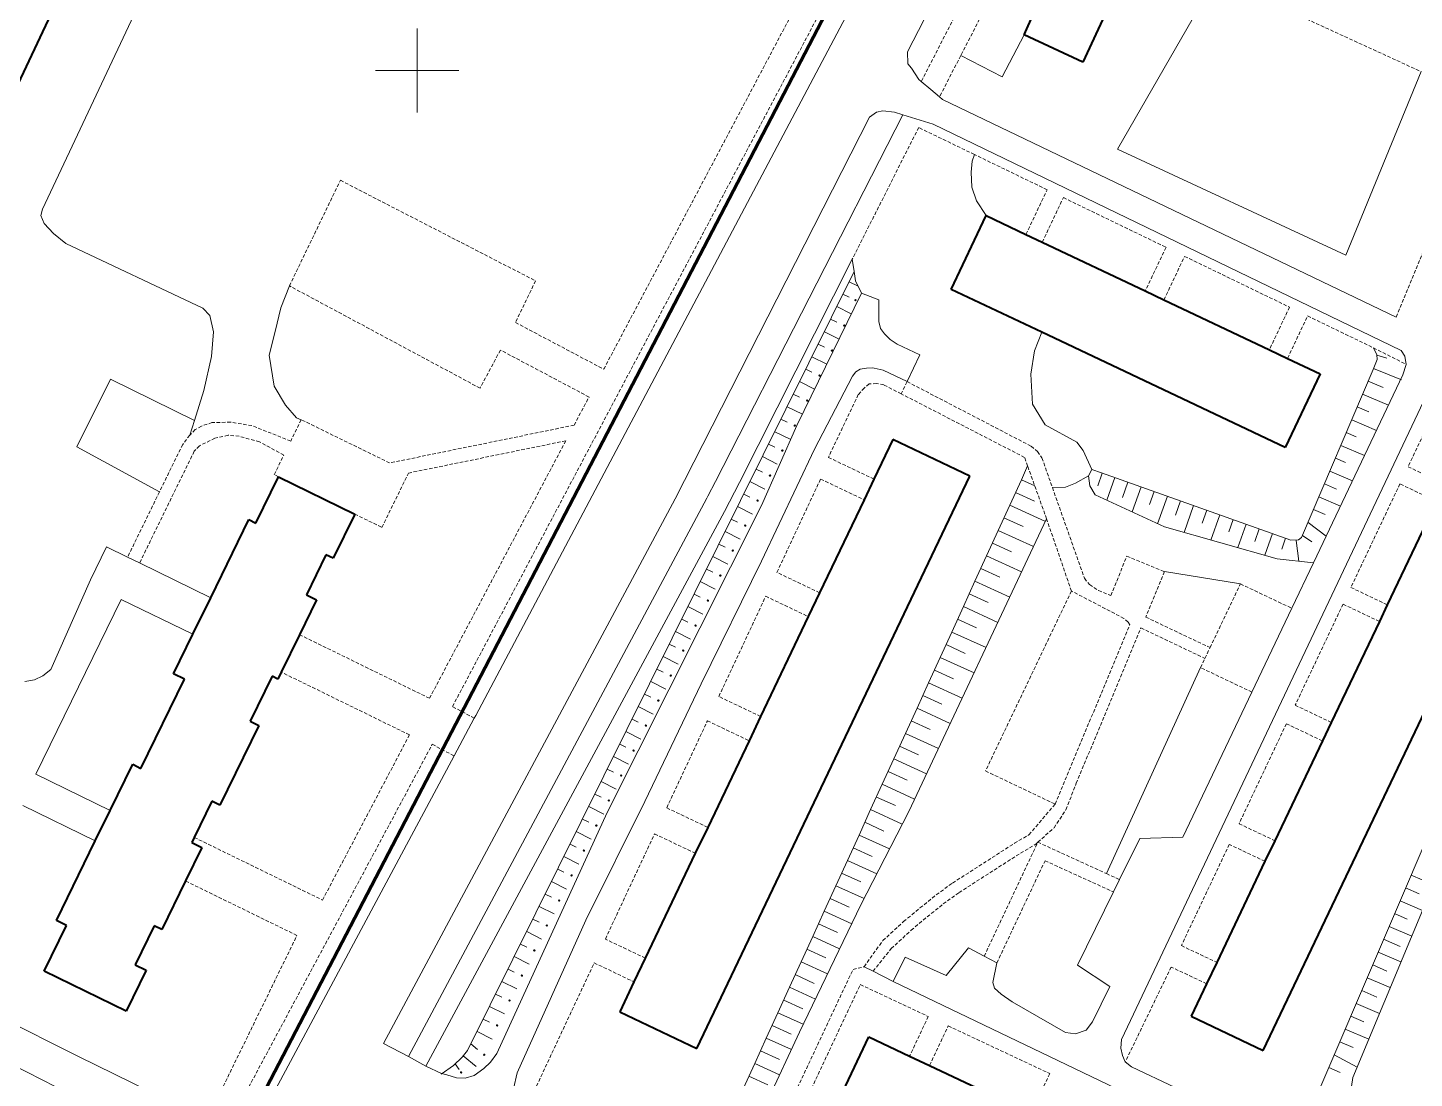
# Model space of a CAD drawing. Extents: x 1000 to 4000, y -5000 to -1000.
# Drawn here: x 2544.2 to 2743, y -2944.5 to -2793.9 of the extents above; entities that cross this region are included whole.
import ezdxf

# ---------------------------------------------------------------- set-up
doc = ezdxf.new("R2010")
doc.units = 0
doc.header["$MEASUREMENT"] = 0
doc.linetypes.add('DASHED', pattern=[0.75, 0.5, -0.25])
for name, color, linetype in [('1', 7, 'CONTINUOUS'), ('11', 7, 'CONTINUOUS'), ('24', 7, 'CONTINUOUS'), ('37', 7, 'CONTINUOUS'), ('40', 7, 'CONTINUOUS'), ('6', 7, 'CONTINUOUS'), ('границы команд_1', 10, 'CONTINUOUS')]:
    doc.layers.add(name, color=color, linetype=linetype)

msp = doc.modelspace()

# ---------------------------------------------------------------- linework, layer by layer
at = {"layer": '1', "color": 253, "linetype": 'Continuous', "lineweight": 0}
for p, q in [((2600, -2806.06), (2600, -2794.02)), ((2605.96, -2800), (2594.04, -2800))]:
    msp.add_line(p, q, dxfattribs=at)
at = {"layer": '11', "color": 253, "linetype": 'Continuous', "lineweight": 0}
for p, q in [((2687.02, -2794.89), (2683.91, -2800.94)), ((2683.91, -2800.94), (2677.95, -2797.88))]:
    msp.add_line(p, q, dxfattribs=at)
at = {"layer": '24', "color": 253, "linetype": 'Continuous', "lineweight": 0}
for p, q in [((2680.81, -2776.9), (2670.3, -2797.36)), ((2608.42, -2892.46), (2662.76, -2789.83)), ((2670.36, -2799.05), (2670.3, -2797.36)), ((2670.89, -2799.68), (2670.36, -2799.05)), ((2671.93, -2801.3), (2670.89, -2799.68)), ((2672.29, -2801.59), (2671.93, -2801.3)), ((2673.68, -2802.73), (2672.29, -2801.59)), ((2674.9, -2803.81), (2673.68, -2802.73)), ((2675.31, -2804.16), (2674.9, -2803.81)), ((2740.37, -2835.36), (2675.31, -2804.16)), ((2664.88, -2806.69), (2636.99, -2861.4)), ((2669.66, -2806.36), (2642.77, -2858.91)), ((2664.88, -2806.69), (2665.86, -2805.99)), ((2665.86, -2805.99), (2666.76, -2805.81)), ((2666.76, -2805.81), (2668.46, -2805.99)), ((2668.46, -2805.99), (2669.66, -2806.36)), ((2669.66, -2806.36), (2674.01, -2807.69)), ((2674.01, -2807.69), (2741.08, -2840.17)), ((2662.4, -2827.05), (2646.24, -2859.07)), ((2663.72, -2831.92), (2654.47, -2850.9)), ((2666.22, -2832.91), (2663.72, -2831.92)), ((2666.18, -2836), (2666.22, -2832.91)), ((2666.45, -2836.99), (2666.18, -2836)), ((2667.03, -2837.75), (2666.45, -2836.99)), ((2667.83, -2838.6), (2667.03, -2837.75)), ((2668.84, -2839.24), (2667.83, -2838.6)), ((2672.09, -2840.79), (2668.84, -2839.24)), ((2670.26, -2844.62), (2672.09, -2840.79)), ((2741.08, -2840.17), (2741.62, -2840.98)), ((2662.91, -2843.21), (2663.54, -2842.85)), ((2663.54, -2842.85), (2664.43, -2842.67)), ((2664.43, -2842.67), (2665.33, -2842.62)), ((2665.33, -2842.62), (2665.53, -2842.68)), ((2665.53, -2842.68), (2666.82, -2842.98)), ((2741.8, -2842.14), (2741.35, -2843.66)), ((2741.62, -2840.98), (2741.8, -2842.14)), ((2656.97, -2854.3), (2662.42, -2843.83)), ((2662.42, -2843.83), (2662.91, -2843.21)), ((2666.82, -2842.98), (2670.26, -2844.62)), ((2700.99, -2938.91), (2745.58, -2844.75)), ((2741.35, -2843.66), (2728.52, -2870.6)), ((2654.47, -2850.9), (2649.36, -2862.36)), ((2649.37, -2870.34), (2656.97, -2854.3)), ((2641.68, -2861.03), (2642.77, -2858.91)), ((2644.09, -2863.24), (2646.24, -2859.07)), ((2636.99, -2861.4), (2595.19, -2939.5)), ((2641.53, -2861.33), (2598.75, -2941.38)), ((2649.36, -2862.36), (2627.26, -2906.37)), ((2641.68, -2861.03), (2641.53, -2861.33)), ((2644.09, -2863.24), (2601.27, -2942.72)), ((2553.16, -2873.02), (2555.47, -2868.3)), ((2555.47, -2868.3), (2558.49, -2869.77)), ((2558.49, -2869.77), (2560.21, -2870.61)), ((2560.21, -2870.61), (2570.41, -2875.6)), ((2640.74, -2887.92), (2649.37, -2870.34)), ((2728.52, -2870.6), (2725.42, -2877.11)), ((2547.5, -2885.86), (2553.16, -2873.02)), ((2557.59, -2875.83), (2545.35, -2900.88)), ((2567.85, -2880.84), (2557.59, -2875.83)), ((2725.42, -2877.11), (2719.7, -2889.12)), ((2546.35, -2886.8), (2547.5, -2885.86)), ((2543.74, -2887.6), (2545.12, -2887.38)), ((2545.12, -2887.38), (2546.35, -2886.8)), ((2632.65, -2904.81), (2640.74, -2887.92)), ((2719.7, -2889.12), (2709.78, -2909.94)), ((2608.2, -2892.86), (2608.42, -2892.46)), ((2605.3, -2898.27), (2608.2, -2892.86)), ((2575.81, -2953.36), (2605.3, -2898.27)), ((2545.35, -2900.88), (2556, -2906.08)), ((2543.49, -2905.39), (2553.86, -2910.46)), ((2627.26, -2906.37), (2611.43, -2940.91)), ((2624.2, -2921.8), (2632.65, -2904.81)), ((2703.61, -2910.12), (2700.72, -2916)), ((2709.78, -2909.94), (2703.61, -2910.12)), ((2700.72, -2916), (2699.84, -2917.77)), ((2699.84, -2917.77), (2694.68, -2928.26)), ((2614.34, -2943.69), (2624.2, -2921.8)), ((2679.05, -2925.79), (2675.86, -2929.75)), ((2681.31, -2926.98), (2679.05, -2925.79)), ((2669.98, -2927.1), (2668.28, -2930.59)), ((2675.86, -2929.75), (2669.98, -2927.1)), ((2683.13, -2927.93), (2681.31, -2926.98)), ((2682.55, -2930.73), (2683.13, -2927.93)), ((2694.68, -2928.26), (2699.33, -2931.31)), ((2665.39, -2929.14), (2664.09, -2928.49)), ((2668.28, -2930.59), (2665.39, -2929.14)), ((2668.28, -2930.59), (2715.94, -2953.47)), ((2682.81, -2931.57), (2682.55, -2930.73)), ((2683.72, -2932.41), (2682.81, -2931.57)), ((2699.33, -2931.31), (2696.82, -2936.41)), ((2551.55, -2941.41), (2534.03, -2932.64)), ((2685.34, -2933.52), (2683.72, -2932.41)), ((2692.98, -2937.93), (2685.34, -2933.52)), ((2550.25, -2946.78), (2531.54, -2937.22)), ((2694.41, -2938.11), (2692.98, -2937.93)), ((2695.93, -2937.58), (2694.41, -2938.11)), ((2696.82, -2936.41), (2695.93, -2937.58)), ((2598.75, -2941.38), (2595.19, -2939.5)), ((2700.89, -2940.18), (2700.99, -2938.91)), ((2701.15, -2941.22), (2700.89, -2940.18)), ((2569.89, -2950.37), (2551.55, -2941.41)), ((2601.27, -2942.72), (2598.75, -2941.38)), ((2610.53, -2942.16), (2609.59, -2943.06)), ((2611.43, -2940.91), (2610.53, -2942.16)), ((2701.54, -2942.13), (2701.15, -2941.22)), ((2702.45, -2942.84), (2701.54, -2942.13)), ((2603.51, -2943.81), (2601.27, -2942.72)), ((2604.27, -2944), (2603.51, -2943.81)), ((2605.66, -2944.4), (2604.27, -2944)), ((2608.16, -2944.09), (2606.91, -2944.44)), ((2609.59, -2943.06), (2608.16, -2944.09)), ((2613.84, -2945.99), (2614.34, -2943.69)), ((2718.01, -2950.19), (2702.45, -2942.84)), ((2606.91, -2944.44), (2605.66, -2944.4))]:
    msp.add_line(p, q, dxfattribs=at)
at = {"layer": '24', "color": 253, "linetype": 'DASHED', "lineweight": 0}
for p, q in [((2685.23, -2776.41), (2672.29, -2801.59)), ((2689.21, -2775.97), (2677.95, -2797.88)), ((2626.76, -2842.84), (2656.59, -2786.51)), ((2714.59, -2786.7), (2743.96, -2800.18)), ((2605.07, -2891.2), (2659.64, -2788.15)), ((2677.95, -2797.88), (2674.9, -2803.81)), ((2753.2, -2804.41), (2740.37, -2835.36)), ((2671.92, -2808.19), (2662.4, -2827.05)), ((2679.9, -2812.06), (2671.92, -2808.19)), ((2690.33, -2817.11), (2679.9, -2812.06)), ((2581.69, -2830.89), (2589, -2815.76)), ((2589, -2815.76), (2616.99, -2830.17)), ((2687.3, -2823.52), (2690.33, -2817.11)), ((2689.64, -2824.63), (2692.66, -2818.24)), ((2692.66, -2818.24), (2707.38, -2825.36)), ((2707.38, -2825.36), (2704.41, -2831.62)), ((2707.09, -2832.89), (2710.04, -2826.66)), ((2710.04, -2826.66), (2725.09, -2833.94)), ((2609.02, -2845.55), (2581.69, -2830.89)), ((2616.99, -2830.17), (2614.1, -2836.14)), ((2725.09, -2833.94), (2722.2, -2840.04)), ((2614.1, -2836.14), (2626.76, -2842.84)), ((2724.81, -2841.28), (2727.68, -2835.2)), ((2727.68, -2835.2), (2737.12, -2839.77)), ((2611.95, -2840.09), (2609.02, -2845.55)), ((2624.65, -2846.82), (2611.95, -2840.09)), ((2737.12, -2839.77), (2741.8, -2842.14)), ((2670.26, -2844.62), (2669.4, -2846.36)), ((2670.26, -2844.62), (2688.04, -2853.87)), ((2622.51, -2850.86), (2624.65, -2846.82)), ((2663.26, -2846.47), (2658.97, -2855.47)), ((2664.11, -2845.53), (2663.26, -2846.47)), ((2664.83, -2844.95), (2664.11, -2845.53)), ((2665.87, -2844.88), (2664.83, -2844.95)), ((2666.91, -2845.08), (2665.87, -2844.88)), ((2669.4, -2846.36), (2666.91, -2845.08)), ((2687.09, -2855.47), (2669.4, -2846.36)), ((2746.88, -2846.7), (2742.09, -2856.81)), ((2570.59, -2850.49), (2569.07, -2850.99)), ((2573.26, -2850.42), (2570.59, -2850.49)), ((2576.3, -2850.92), (2573.26, -2850.42)), ((2583.38, -2850.07), (2581.88, -2853.13)), ((2596.06, -2856.27), (2583.38, -2850.07)), ((2567.4, -2852.3), (2566.39, -2853.62)), ((2568.2, -2851.5), (2567.4, -2852.3)), ((2569.07, -2850.99), (2568.2, -2851.5)), ((2571.02, -2852.73), (2568.78, -2853.82)), ((2572.9, -2852.3), (2571.02, -2852.73)), ((2574.49, -2852.44), (2572.9, -2852.3)), ((2577.39, -2853.24), (2574.49, -2852.44)), ((2581.88, -2853.13), (2576.3, -2850.92)), ((2622.51, -2850.86), (2596.06, -2856.27)), ((2568.04, -2854.6), (2560.21, -2870.61)), ((2566.39, -2853.62), (2563.06, -2860.42)), ((2568.78, -2853.82), (2568.04, -2854.6)), ((2580.89, -2855.14), (2577.39, -2853.24)), ((2598.77, -2857.72), (2621.32, -2853.1)), ((2601.78, -2890.01), (2621.32, -2853.1)), ((2688.04, -2853.87), (2688.94, -2854.65)), ((2688.94, -2854.65), (2689.59, -2855.56)), ((2579.51, -2857.96), (2580.89, -2855.14)), ((2658.97, -2855.47), (2665.5, -2858.59)), ((2687.54, -2856.71), (2687.09, -2855.47)), ((2690.26, -2864.3), (2687.54, -2856.71)), ((2689.59, -2855.56), (2691.09, -2859.8)), ((2580.14, -2858.26), (2579.51, -2857.96)), ((2594.95, -2865.51), (2598.77, -2857.72)), ((2651.59, -2871.96), (2657.85, -2858.58)), ((2657.85, -2858.58), (2664.09, -2861.56)), ((2742.09, -2856.81), (2747.35, -2859.32)), ((2563.06, -2860.42), (2558.49, -2869.77)), ((2691.09, -2859.8), (2695.69, -2872.81)), ((2740.92, -2859.27), (2733.89, -2874.12)), ((2746.18, -2861.78), (2740.92, -2859.27)), ((2591.07, -2863.61), (2594.95, -2865.51)), ((2693.82, -2874.63), (2690.26, -2864.3)), ((2699.46, -2875.28), (2701.76, -2869.65)), ((2701.76, -2869.65), (2707.15, -2871.85)), ((2657.72, -2874.89), (2651.59, -2871.96)), ((2707.15, -2871.85), (2704.49, -2878.37)), ((2693.82, -2874.63), (2681.5, -2900.42)), ((2701.35, -2878.56), (2693.82, -2874.63)), ((2695.69, -2872.81), (2696.41, -2873.72)), ((2696.41, -2873.72), (2697.71, -2874.57)), ((2697.71, -2874.57), (2699.46, -2875.28)), ((2713.69, -2882.75), (2718.05, -2873.61)), ((2718.05, -2873.61), (2725.42, -2877.11)), ((2733.89, -2874.12), (2739.1, -2876.61)), ((2643.26, -2889.75), (2649.99, -2875.38)), ((2649.99, -2875.38), (2656.09, -2878.3)), ((2732.76, -2876.51), (2725.9, -2891)), ((2737.97, -2879), (2732.76, -2876.51)), ((2701.93, -2879.08), (2701.35, -2878.56)), ((2704.49, -2878.37), (2713.69, -2882.75)), ((2691.48, -2905.18), (2702.19, -2879.47)), ((2694.51, -2902.2), (2703.79, -2879.93)), ((2702.19, -2879.47), (2701.93, -2879.08)), ((2703.79, -2879.93), (2712.96, -2884.3)), ((2583.13, -2880.89), (2601.78, -2890.01)), ((2712.33, -2885.61), (2712.96, -2884.3)), ((2712.96, -2884.3), (2713.69, -2882.75)), ((2598.9, -2895.25), (2580.51, -2886.25)), ((2719.7, -2889.12), (2712.33, -2885.61)), ((2649.26, -2892.61), (2643.26, -2889.75)), ((2608.2, -2892.86), (2605.07, -2891.2)), ((2725.9, -2891), (2731.07, -2893.47)), ((2635.79, -2905.71), (2641.63, -2893.24)), ((2641.63, -2893.24), (2647.59, -2896.09)), ((2724.64, -2893.65), (2717.85, -2907.99)), ((2729.8, -2896.12), (2724.64, -2893.65)), ((2586.44, -2918.93), (2598.9, -2895.25)), ((2572.68, -2951.68), (2602.18, -2896.6)), ((2602.18, -2896.6), (2605.3, -2898.27)), ((2681.5, -2900.42), (2691.48, -2905.18)), ((2693.03, -2905.98), (2694.51, -2902.2)), ((2641.67, -2908.51), (2635.79, -2905.71)), ((2687.73, -2909.57), (2691.48, -2905.18)), ((2691.32, -2908.58), (2693.03, -2905.98)), ((2717.85, -2907.99), (2722.98, -2910.42)), ((2568.04, -2909.95), (2586.44, -2918.93)), ((2626.99, -2924.52), (2634.05, -2909.44)), ((2634.05, -2909.44), (2639.89, -2912.23)), ((2685.65, -2910.8), (2687.73, -2909.57)), ((2689, -2910.64), (2691.32, -2908.58)), ((2676.77, -2916.49), (2685.65, -2910.8)), ((2677.7, -2917.86), (2686.52, -2912.21)), ((2681.31, -2926.98), (2689, -2910.64)), ((2686.52, -2912.21), (2688.7, -2910.91)), ((2688.7, -2910.91), (2689, -2910.64)), ((2689, -2910.64), (2698.84, -2915.14)), ((2689, -2910.64), (2689, -2910.64)), ((2716.45, -2910.95), (2709.58, -2925.46)), ((2721.57, -2913.38), (2716.45, -2910.95)), ((2683.13, -2927.93), (2690.03, -2913.29)), ((2690.03, -2913.29), (2699.84, -2917.77)), ((2582.77, -2924.01), (2566.8, -2916.2)), ((2698.84, -2915.14), (2700.72, -2916)), ((2672.1, -2920.07), (2674.44, -2918.18)), ((2674.44, -2918.18), (2676.77, -2916.49)), ((2675.44, -2919.49), (2677.7, -2917.86)), ((2669.76, -2922.02), (2672.1, -2920.07)), ((2673.14, -2921.34), (2675.44, -2919.49)), ((2666.78, -2924.74), (2669.76, -2922.02)), ((2670.85, -2923.26), (2673.14, -2921.34)), ((2569.89, -2950.37), (2582.77, -2924.01)), ((2667.97, -2925.89), (2670.85, -2923.26)), ((2632.72, -2927.26), (2626.99, -2924.52)), ((2664.09, -2928.49), (2666.78, -2924.74)), ((2665.39, -2929.14), (2667.97, -2925.89)), ((2709.58, -2925.46), (2714.66, -2927.87)), ((2614.25, -2951.73), (2625.39, -2927.94)), ((2625.39, -2927.94), (2631.09, -2930.66)), ((2646.57, -2962.8), (2662.5, -2928.88)), ((2662.5, -2928.88), (2664.09, -2928.49)), ((2708.12, -2928.53), (2701.54, -2942.13)), ((2713.2, -2930.93), (2708.12, -2928.53)), ((2648.25, -2963.6), (2663.55, -2931.05)), ((2663.55, -2931.05), (2673.29, -2935.62)), ((2673.29, -2935.62), (2670.62, -2941.3)), ((2673.48, -2942.64), (2676.15, -2936.97)), ((2676.15, -2936.97), (2690.71, -2943.81)), ((2690.71, -2943.81), (2688.04, -2949.49))]:
    msp.add_line(p, q, dxfattribs=at)
at = {"layer": '37', "color": 253, "linetype": 'Continuous', "lineweight": 0}
for p, q in [((2607.24, -2940.52), (2662.66, -2828.84)), ((2663.23, -2830.93), (2661.94, -2830.29)), ((2661.95, -2832.53), (2661.05, -2832.08)), ((2662.26, -2834.91), (2660.16, -2833.87)), ((2660.17, -2836.11), (2659.28, -2835.67)), ((2660.51, -2838.51), (2658.39, -2837.46)), ((2658.39, -2839.69), (2657.5, -2839.25)), ((2737.6, -2840.79), (2737.12, -2839.77)), ((2737.66, -2841.44), (2737.6, -2840.79)), ((2739.03, -2841.25), (2737.6, -2840.83)), ((2656.61, -2843.28), (2655.72, -2842.83)), ((2658.76, -2842.11), (2656.61, -2841.04)), ((2726.82, -2866.97), (2737.08, -2842.87)), ((2737.08, -2842.87), (2737.66, -2841.44)), ((2741.14, -2844.36), (2737.14, -2842.72)), ((2657, -2845.7), (2654.83, -2844.62)), ((2738.51, -2845.48), (2736.36, -2844.57)), ((2654.84, -2846.86), (2653.94, -2846.41)), ((2739.29, -2847.99), (2735.57, -2846.41)), ((2655.25, -2849.3), (2653.05, -2848.21)), ((2736.47, -2848.96), (2734.79, -2848.25)), ((2653.06, -2850.44), (2652.16, -2850)), ((2737.57, -2851.6), (2734.01, -2850.09)), ((2653.57, -2852.93), (2651.27, -2851.79)), ((2734.66, -2852.54), (2733.23, -2851.93)), ((2651.28, -2854.03), (2650.39, -2853.58)), ((2735.85, -2855.22), (2732.44, -2853.77)), ((2651.64, -2856.44), (2649.5, -2855.37)), ((2686.64, -2858.68), (2687.54, -2856.71)), ((2733.11, -2856.22), (2731.66, -2855.61)), ((2649.5, -2857.61), (2648.61, -2857.16)), ((2684.98, -2862.32), (2686.64, -2858.68)), ((2686.64, -2858.68), (2688.55, -2859.55)), ((2696.26, -2858.11), (2696.72, -2857.2)), ((2696.46, -2859.54), (2696.26, -2858.11)), ((2696.72, -2857.2), (2698.14, -2857.71)), ((2697.61, -2859.54), (2698.24, -2857.74)), ((2698.14, -2857.71), (2725.28, -2867.33)), ((2698.88, -2861.6), (2700.03, -2858.38)), ((2734.13, -2858.83), (2730.88, -2857.45)), ((2647.72, -2861.19), (2646.83, -2860.75)), ((2649.87, -2860.02), (2647.72, -2858.95)), ((2685.81, -2860.5), (2688.54, -2861.74)), ((2697.24, -2860.84), (2696.46, -2859.54)), ((2701.14, -2861.22), (2701.91, -2859.05)), ((2702.53, -2863.3), (2703.8, -2859.71)), ((2705.02, -2862.25), (2705.68, -2860.38)), ((2731.82, -2860.02), (2730.09, -2859.29)), ((2648.09, -2863.61), (2645.94, -2862.54)), ((2683.32, -2865.95), (2684.98, -2862.32)), ((2684.98, -2862.32), (2690.09, -2864.65)), ((2707.17, -2865.45), (2697.24, -2860.84)), ((2706.17, -2864.99), (2707.57, -2861.05)), ((2708.73, -2863.74), (2709.45, -2861.72)), ((2709.97, -2866.24), (2711.33, -2862.39)), ((2729.14, -2946.63), (2765.55, -2861.51)), ((2732.4, -2862.45), (2729.31, -2861.13)), ((2645.95, -2864.77), (2645.05, -2864.33)), ((2670.49, -2906.26), (2690.26, -2864.3)), ((2684.15, -2864.13), (2686.88, -2865.38)), ((2712.57, -2864.9), (2713.22, -2863.06)), ((2713.83, -2867.32), (2715.1, -2863.73)), ((2716.37, -2866.14), (2716.99, -2864.39)), ((2730.19, -2863.68), (2728.53, -2862.97)), ((2768.02, -2863.16), (2734.16, -2944.36)), ((2646.31, -2867.19), (2644.16, -2866.12)), ((2681.65, -2869.59), (2683.32, -2865.95)), ((2683.32, -2865.95), (2688.39, -2868.27)), ((2723.33, -2870), (2707.17, -2865.45)), ((2717.69, -2868.41), (2718.87, -2865.06)), ((2720.12, -2867.52), (2720.76, -2865.73)), ((2721.55, -2869.49), (2722.64, -2866.4)), ((2728.27, -2867.57), (2726.96, -2866.65)), ((2730.35, -2866.76), (2727.74, -2864.81)), ((2644.17, -2868.36), (2643.27, -2867.91)), ((2682.48, -2867.77), (2685.21, -2869.02)), ((2723.97, -2868.65), (2724.53, -2867.07)), ((2725.28, -2867.33), (2726.37, -2867.29)), ((2726.41, -2870.36), (2726.04, -2867.37)), ((2726.37, -2867.29), (2726.82, -2866.97)), ((2644.53, -2870.77), (2642.38, -2869.7)), ((2679.99, -2873.23), (2681.65, -2869.59)), ((2681.65, -2869.59), (2686.68, -2871.89)), ((2728.52, -2870.6), (2723.33, -2870)), ((2642.39, -2871.94), (2641.49, -2871.5)), ((2680.82, -2871.41), (2683.55, -2872.66)), ((2642.75, -2874.35), (2640.6, -2873.29)), ((2678.33, -2876.87), (2679.99, -2873.23)), ((2679.99, -2873.23), (2684.98, -2875.51)), ((2640.61, -2875.52), (2639.72, -2875.08)), ((2679.16, -2875.05), (2681.89, -2876.3)), ((2638.83, -2879.11), (2637.94, -2878.66)), ((2640.98, -2877.94), (2638.83, -2876.87)), ((2676.67, -2880.51), (2678.33, -2876.87)), ((2678.33, -2876.87), (2683.27, -2879.13)), ((2639.2, -2881.52), (2637.05, -2880.45)), ((2675, -2884.14), (2676.67, -2880.51)), ((2676.67, -2880.51), (2681.57, -2882.75)), ((2677.5, -2878.69), (2680.23, -2879.93)), ((2637.05, -2882.69), (2636.16, -2882.24)), ((2675.84, -2882.32), (2678.56, -2883.57)), ((2637.42, -2885.1), (2635.27, -2884.04)), ((2673.34, -2887.78), (2675, -2884.14)), ((2675, -2884.14), (2679.86, -2886.36)), ((2635.28, -2886.27), (2634.38, -2885.83)), ((2674.17, -2885.96), (2676.9, -2887.21)), ((2635.64, -2888.69), (2633.49, -2887.62)), ((2671.68, -2891.42), (2673.34, -2887.78)), ((2673.34, -2887.78), (2678.16, -2889.98)), ((2633.5, -2889.86), (2632.6, -2889.41)), ((2672.51, -2889.6), (2675.24, -2890.85)), ((2633.86, -2892.27), (2631.71, -2891.2)), ((2670.02, -2895.06), (2671.68, -2891.42)), ((2671.68, -2891.42), (2676.45, -2893.6)), ((2631.72, -2893.44), (2630.82, -2892.99)), ((2670.85, -2893.24), (2673.58, -2894.49)), ((2632.09, -2895.85), (2629.93, -2894.78)), ((2668.35, -2898.7), (2670.02, -2895.06)), ((2670.02, -2895.06), (2674.75, -2897.22)), ((2630.31, -2899.43), (2628.16, -2898.37)), ((2629.94, -2897.02), (2629.05, -2896.58)), ((2669.19, -2896.88), (2671.91, -2898.12)), ((2628.16, -2900.6), (2627.27, -2900.16)), ((2666.69, -2902.34), (2668.35, -2898.7)), ((2667.52, -2900.52), (2670.25, -2901.76)), ((2668.35, -2898.7), (2673.05, -2900.84)), ((2628.53, -2903.02), (2626.38, -2901.95)), ((2665.03, -2905.97), (2666.69, -2902.34)), ((2666.69, -2902.34), (2671.34, -2904.46)), ((2626.39, -2904.19), (2625.49, -2903.74)), ((2665.86, -2904.16), (2668.59, -2905.4)), ((2626.75, -2906.6), (2624.6, -2905.53)), ((2663.37, -2909.61), (2665.03, -2905.97)), ((2663.63, -2919.61), (2670.49, -2906.26)), ((2665.03, -2905.97), (2669.57, -2908.05)), ((2624.61, -2907.77), (2623.71, -2907.33)), ((2664.2, -2907.79), (2666.93, -2909.04)), ((2624.97, -2910.18), (2622.82, -2909.12)), ((2661.7, -2913.25), (2663.37, -2909.61)), ((2663.37, -2909.61), (2667.74, -2911.61)), ((2622.83, -2911.35), (2621.93, -2910.91)), ((2662.54, -2911.43), (2665.26, -2912.68)), ((2623.19, -2913.77), (2621.04, -2912.7)), ((2660.04, -2916.89), (2661.7, -2913.25)), ((2661.7, -2913.25), (2665.91, -2915.17)), ((2621.41, -2917.35), (2619.27, -2916.28)), ((2621.05, -2914.94), (2620.16, -2914.49)), ((2660.87, -2915.07), (2663.6, -2916.32)), ((2745.68, -2916.72), (2742.51, -2915.37)), ((2619.27, -2918.52), (2618.38, -2918.07)), ((2658.38, -2920.53), (2660.04, -2916.89)), ((2660.04, -2916.89), (2664.08, -2918.73)), ((2743.69, -2918.05), (2741.73, -2917.2)), ((2619.64, -2920.93), (2617.49, -2919.87)), ((2654.81, -2937.89), (2663.63, -2919.61)), ((2659.21, -2918.71), (2661.94, -2919.95)), ((2744.15, -2920.41), (2740.94, -2919.04)), ((2617.49, -2922.1), (2616.6, -2921.66)), ((2656.72, -2924.16), (2658.38, -2920.53)), ((2657.55, -2922.35), (2660.28, -2923.59)), ((2658.38, -2920.53), (2662.32, -2922.32)), ((2741.94, -2921.65), (2740.16, -2920.88)), ((2617.86, -2924.52), (2615.71, -2923.45)), ((2655.06, -2927.8), (2656.72, -2924.16)), ((2656.72, -2924.16), (2660.58, -2925.93)), ((2742.61, -2924.11), (2739.37, -2922.72)), ((2615.72, -2925.68), (2614.82, -2925.24)), ((2655.89, -2925.98), (2658.62, -2927.23)), ((2740.96, -2925.58), (2738.58, -2924.56)), ((2616.08, -2928.1), (2613.93, -2927.03)), ((2653.39, -2931.44), (2655.06, -2927.8)), ((2655.06, -2927.8), (2658.84, -2929.53)), ((2739.05, -2929.11), (2737.01, -2928.24)), ((2741.07, -2927.8), (2737.8, -2926.4)), ((2613.94, -2929.27), (2613.04, -2928.82)), ((2654.22, -2929.62), (2656.95, -2930.87)), ((2739.53, -2931.49), (2736.22, -2930.08)), ((2614.3, -2931.68), (2612.15, -2930.61)), ((2651.73, -2935.08), (2653.39, -2931.44)), ((2653.39, -2931.44), (2657.1, -2933.14)), ((2737.61, -2932.85), (2735.44, -2931.92)), ((2612.52, -2935.26), (2610.38, -2934.2)), ((2612.16, -2932.85), (2611.26, -2932.41)), ((2652.56, -2933.26), (2655.29, -2934.51)), ((2737.99, -2935.18), (2734.65, -2933.76)), ((2610.38, -2936.43), (2609.49, -2935.99)), ((2650.07, -2938.72), (2651.73, -2935.08)), ((2651.73, -2935.08), (2655.36, -2936.74)), ((2735.75, -2936.4), (2733.86, -2935.59)), ((2610.75, -2938.85), (2608.6, -2937.78)), ((2650.27, -2947.63), (2654.81, -2937.89)), ((2650.9, -2936.9), (2653.63, -2938.15)), ((2736.45, -2938.88), (2733.08, -2937.43)), ((2608.68, -2940.37), (2607.72, -2939.54)), ((2648.41, -2942.36), (2650.07, -2938.72)), ((2650.07, -2938.72), (2653.66, -2940.36)), ((2734.21, -2940.09), (2732.29, -2939.27)), ((2605.2, -2942.63), (2606.46, -2941.43)), ((2606.46, -2941.43), (2607.24, -2940.52)), ((2608.45, -2942.8), (2606.62, -2941.24)), ((2649.24, -2940.54), (2651.97, -2941.78)), ((2734.78, -2942.88), (2731.5, -2941.11)), ((2603.44, -2943.87), (2605.2, -2942.63)), ((2606.05, -2943.21), (2605.45, -2942.39)), ((2646.74, -2945.99), (2648.41, -2942.36)), ((2647.58, -2944.18), (2650.3, -2945.42)), ((2648.41, -2942.36), (2651.97, -2943.98)), ((2732.33, -2943.65), (2730.72, -2942.95)), ((2734.16, -2944.36), (2733.97, -2945.66))]:
    msp.add_line(p, q, dxfattribs=at)
for centre in [(2662.85, -2832.94), (2661.26, -2836.59), (2659.49, -2840.17), (2657.71, -2843.75), (2655.93, -2847.34), (2654.15, -2850.92), (2652.37, -2854.5), (2650.6, -2858.09), (2648.82, -2861.67), (2647.04, -2865.25), (2645.26, -2868.83), (2643.48, -2872.42), (2641.7, -2876), (2639.93, -2879.58), (2638.15, -2883.17), (2636.37, -2886.75), (2634.59, -2890.33), (2632.81, -2893.92), (2631.03, -2897.5), (2629.26, -2901.08), (2627.48, -2904.66), (2625.7, -2908.25), (2623.92, -2911.83), (2622.14, -2915.41), (2620.37, -2919), (2618.59, -2922.58), (2616.81, -2926.16), (2615.03, -2929.75), (2613.25, -2933.33), (2611.47, -2936.91), (2609.63, -2941.1), (2606.3, -2943.65)]:
    msp.add_circle(centre, 0.1, dxfattribs=at)
at = {"layer": '40', "color": 253, "linetype": 'Continuous', "lineweight": 0}
for p, q in [((2546.3, -2819.91), (2569.71, -2770.17)), ((2714.59, -2786.7), (2700.44, -2811.28)), ((2733.16, -2826.48), (2743.96, -2800.18)), ((2679.6, -2813.03), (2679.44, -2814.6)), ((2679.9, -2812.06), (2679.6, -2813.03)), ((2700.44, -2811.28), (2733.16, -2826.48)), ((2679.44, -2814.6), (2679.55, -2816.74)), ((2679.55, -2816.74), (2680.22, -2818.72)), ((2680.22, -2818.72), (2681.59, -2820.82)), ((2546.07, -2820.8), (2546.3, -2819.91)), ((2546.51, -2821.94), (2546.07, -2820.8)), ((2547.89, -2823.39), (2546.51, -2821.94)), ((2549.62, -2824.83), (2547.89, -2823.39)), ((2569.3, -2834.1), (2549.62, -2824.83)), ((2662.4, -2827.05), (2662.66, -2828.84)), ((2662.66, -2828.84), (2662.86, -2830.16)), ((2581.69, -2830.89), (2580.46, -2834.04)), ((2662.86, -2830.16), (2663.72, -2831.92)), ((2570.3, -2835.16), (2569.3, -2834.1)), ((2580.46, -2834.04), (2579.67, -2837.44)), ((2570.8, -2837.48), (2570.3, -2835.16)), ((2570.52, -2841.02), (2570.8, -2837.48)), ((2579.67, -2837.44), (2578.8, -2840.84)), ((2689.57, -2837.54), (2688.51, -2840.18)), ((2578.8, -2840.84), (2579.52, -2845.26)), ((2688.51, -2840.18), (2687.99, -2843.56)), ((2569.43, -2845.87), (2570.52, -2841.02)), ((2556.05, -2844.28), (2551.2, -2853.98)), ((2568.07, -2850.18), (2556.05, -2844.28)), ((2687.99, -2843.56), (2688.25, -2847.85)), ((2568.07, -2850.18), (2569.43, -2845.87)), ((2579.52, -2845.26), (2581.11, -2848.01)), ((2581.11, -2848.01), (2582.7, -2849.82)), ((2688.25, -2847.85), (2690.07, -2850.83)), ((2567.4, -2852.3), (2568.07, -2850.18)), ((2582.7, -2849.82), (2583.38, -2850.07)), ((2690.07, -2850.83), (2694.61, -2853.3)), ((2551.2, -2853.98), (2563.06, -2860.42)), ((2694.61, -2853.3), (2695.52, -2854.47)), ((2695.52, -2854.47), (2696.72, -2857.2)), ((2694.42, -2859.15), (2696.26, -2858.11)), ((2691.09, -2859.8), (2692.99, -2859.73)), ((2692.99, -2859.73), (2694.42, -2859.15)), ((2707.15, -2871.85), (2718.05, -2873.61)), ((2698.84, -2915.14), (2712.33, -2885.61))]:
    msp.add_line(p, q, dxfattribs=at)
at = {"layer": '6', "color": 253, "linetype": 'Continuous', "lineweight": 40}
for p, q in [((2514.37, -2862.26), (2581.49, -2719.86)), ((2700.19, -2788.61), (2695.45, -2798.8)), ((2687.02, -2794.89), (2688.45, -2791.82)), ((2695.45, -2798.8), (2687.02, -2794.89)), ((2676.58, -2831.39), (2681.59, -2820.82)), ((2681.59, -2820.82), (2687.3, -2823.52)), ((2687.3, -2823.52), (2689.64, -2824.63)), ((2689.64, -2824.63), (2704.41, -2831.62)), ((2689.57, -2837.54), (2676.58, -2831.39)), ((2704.41, -2831.62), (2707.09, -2832.89)), ((2707.09, -2832.89), (2722.2, -2840.04)), ((2724.46, -2854.05), (2689.57, -2837.54)), ((2722.2, -2840.04), (2724.81, -2841.28)), ((2724.81, -2841.28), (2729.46, -2843.48)), ((2729.46, -2843.48), (2724.46, -2854.05)), ((2668.21, -2852.91), (2665.5, -2858.59)), ((2679.27, -2858.19), (2668.21, -2852.91)), ((2576.9, -2864.89), (2580.14, -2858.26)), ((2580.14, -2858.26), (2591.07, -2863.61)), ((2640.1, -2940.23), (2679.27, -2858.19)), ((2665.5, -2858.59), (2664.09, -2861.56)), ((2721.29, -2940.51), (2760.36, -2858.58)), ((2664.09, -2861.56), (2657.72, -2874.89)), ((2746.18, -2861.78), (2739.1, -2876.61)), ((2570.41, -2875.6), (2575.89, -2864.39)), ((2575.89, -2864.39), (2576.9, -2864.89)), ((2591.07, -2863.61), (2587.97, -2869.94)), ((2586.93, -2869.43), (2584.12, -2875.18)), ((2587.97, -2869.94), (2586.93, -2869.43)), ((2567.85, -2880.84), (2570.41, -2875.6)), ((2585.58, -2875.9), (2583.13, -2880.89)), ((2584.12, -2875.18), (2585.58, -2875.9)), ((2657.72, -2874.89), (2656.09, -2878.3)), ((2739.1, -2876.61), (2737.97, -2879)), ((2656.09, -2878.3), (2649.26, -2892.61)), ((2737.97, -2879), (2731.07, -2893.47)), ((2565.09, -2886.49), (2567.85, -2880.84)), ((2583.13, -2880.89), (2580.51, -2886.25)), ((2566.66, -2887.26), (2565.09, -2886.49)), ((2580.51, -2886.25), (2580.02, -2887.25)), ((2560.41, -2900.05), (2566.66, -2887.26)), ((2579.23, -2886.86), (2576.08, -2893.3)), ((2580.02, -2887.25), (2579.23, -2886.86)), ((2577.3, -2893.9), (2571.72, -2905.32)), ((2576.08, -2893.3), (2577.3, -2893.9)), ((2649.26, -2892.61), (2647.59, -2896.09)), ((2731.07, -2893.47), (2729.8, -2896.12)), ((2647.59, -2896.09), (2641.67, -2908.51)), ((2729.8, -2896.12), (2722.98, -2910.42)), ((2556, -2906.08), (2559.23, -2899.47)), ((2559.23, -2899.47), (2560.41, -2900.05)), ((2553.86, -2910.46), (2556, -2906.08)), ((2570.58, -2904.76), (2568.04, -2909.95)), ((2571.72, -2905.32), (2570.58, -2904.76)), ((2548.28, -2921.88), (2553.86, -2910.46)), ((2568.04, -2909.95), (2567.68, -2910.68)), ((2641.67, -2908.51), (2639.89, -2912.23)), ((2722.98, -2910.42), (2721.57, -2913.38)), ((2569.14, -2911.4), (2566.8, -2916.2)), ((2567.68, -2910.68), (2569.14, -2911.4)), ((2639.89, -2912.23), (2632.72, -2927.26)), ((2721.57, -2913.38), (2714.66, -2927.87)), ((2566.8, -2916.2), (2563.39, -2923.16)), ((2549.73, -2922.59), (2548.28, -2921.88)), ((2546.55, -2929.11), (2549.73, -2922.59)), ((2562.3, -2922.62), (2559.57, -2928.2)), ((2563.39, -2923.16), (2562.3, -2922.62)), ((2559.57, -2928.2), (2561.15, -2928.97)), ((2632.72, -2927.26), (2631.09, -2930.66)), ((2714.66, -2927.87), (2713.2, -2930.93)), ((2558.28, -2934.84), (2546.55, -2929.11)), ((2561.15, -2928.97), (2558.28, -2934.84)), ((2631.09, -2930.66), (2629.05, -2934.95)), ((2713.2, -2930.93), (2710.98, -2935.59)), ((2629.05, -2934.95), (2640.1, -2940.23)), ((2710.98, -2935.59), (2721.29, -2940.51)), ((2659.36, -2949.99), (2664.75, -2938.54)), ((2664.75, -2938.54), (2670.62, -2941.3)), ((2670.62, -2941.3), (2673.48, -2942.64)), ((2673.48, -2942.64), (2688.04, -2949.49))]:
    msp.add_line(p, q, dxfattribs=at)
at = {"layer": 'границы команд_1', "color": 6, "lineweight": 100}
msp.add_lwpolyline([(1963.4, -2288.16), (2704.48, -2703.65), (2532.48, -3033.92), (2506.23, -3048.96), (2486.41, -3056.28), (1781.42, -2720.03), (1883.34, -2455.8)], close=True, dxfattribs=at)

doc.saveas('drawing.dxf')
